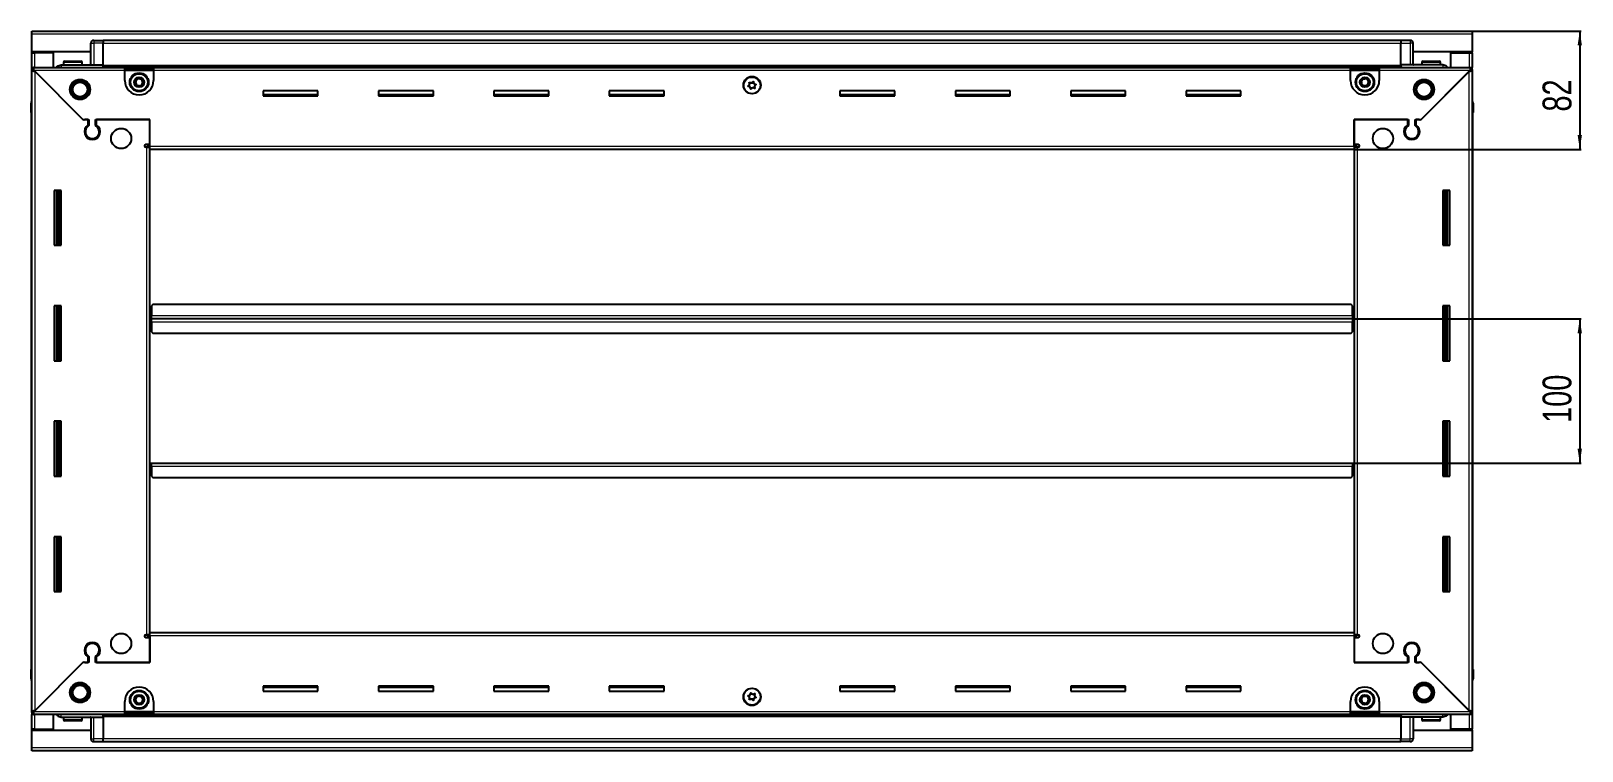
# Model space of a CAD drawing. Header units: millimetres. Extents: x 1415 to 5964, y -1265 to 1596.
# Drawn here: x 4889 to 5964, y 927 to 1426 of the extents above; entities that cross this region are included whole.
import ezdxf

# ---------------------------------------------------------------- set-up
doc = ezdxf.new("R2010")
doc.units = ezdxf.units.MM
doc.layers.add('FORMAT', color=7, linetype='Continuous')
doc.styles.add('SLDTEXTSTYLE0', font='TXT', dxfattribs={"width": 0.75})
doc.dimstyles.new('SLDDIMSTYLE0', dxfattribs={"dimtxt": 20, "dimasz": 10, "dimexe": 0, "dimexo": 0.0625, "dimgap": 5, "dimtad": 2, "dimdec": 1, "dimrnd": 1e-09, "dimzin": 12, "dimdsep": 46, "dimtxsty": 'SLDTEXTSTYLE0', "dimsah": 1, "dimcen": 0.09, "dimadec": 0, "dimazin": 3, "dimtfac": 1, "dimtofl": 0, "dimtmove": 0, "dimatfit": 3, "dimfxl": 0, "dimfrac": 2, "dimtolj": 1, "dimtzin": 12, "dimarcsym": 0})

# ---------------------------------------------------------------- blocks, each defined once
blk = doc.blocks.new('_D_6')
at = {"layer": 'FORMAT'}
for p, q in [((5888.3, 1425.8), (5963.8, 1425.8)), ((5962.8, 1425.8), (5962.8, 1343.8)), ((5806.3, 1343.8), (5963.8, 1343.8))]:
    blk.add_line(p, q, dxfattribs=at)
for points in [[(5962.8, 1425.8), (5961.3, 1415.8), (5964.3, 1415.8)], [(5962.8, 1343.8), (5964.3, 1353.8), (5961.3, 1353.8)]]:
    blk.add_solid(points, dxfattribs=at)
at = {"layer": 'FORMAT', "insert": (5937, 1370), "char_height": 20, "attachment_point": 1, "rotation": 90, "style": 'SLDTEXTSTYLE0'}
blk.add_mtext('82', dxfattribs=at)
blk = doc.blocks.new('_D_7')
at = {"layer": 'FORMAT'}
for p, q in [((5805.3, 1226.3), (5963.8, 1226.3)), ((5962.8, 1226.3), (5962.8, 1126.3)), ((5805.3, 1126.3), (5963.8, 1126.3))]:
    blk.add_line(p, q, dxfattribs=at)
for points in [[(5962.8, 1226.3), (5961.3, 1216.3), (5964.3, 1216.3)], [(5962.8, 1126.3), (5964.3, 1136.3), (5961.3, 1136.3)]]:
    blk.add_solid(points, dxfattribs=at)
at = {"layer": 'FORMAT', "insert": (5937, 1154.2), "char_height": 20, "attachment_point": 1, "rotation": 90, "style": 'SLDTEXTSTYLE0'}
blk.add_mtext('100', dxfattribs=at)

msp = doc.modelspace()

# ---------------------------------------------------------------- linework, layer by layer
at = {"color": 7, "linetype": 'Continuous', "lineweight": 25}
for p, q in [((4889.29, 1425.82), (5888.29, 1425.82)), ((4889.29, 1423.72), (4889.29, 1425.82)), ((4889.29, 1411.32), (4889.29, 1423.72)), ((5888.29, 1425.82), (5888.29, 1423.72)), ((5888.29, 1423.72), (5888.29, 1411.32)), ((4930.29, 1411.32), (4889.29, 1411.32)), ((4889.29, 1410.82), (4889.29, 1411.32)), ((4889.29, 1400.57), (4889.29, 1410.82)), ((4889.29, 1410.82), (4891.39, 1410.82)), ((4890.79, 1410.82), (4890.79, 1411.32)), ((4904.29, 1410.82), (4891.39, 1410.82)), ((4904.29, 1400.57), (4904.29, 1410.82)), ((4930.29, 1402.32), (4930.29, 1417.32)), ((4930.97, 1418.82), (4930.97, 1418.82)), ((4932.29, 1419.32), (4938.79, 1419.32)), ((4932.29, 1419.32), (4938.79, 1419.32)), ((4938.79, 1419.32), (4938.79, 1419.32)), ((4938.79, 1419.32), (4938.79, 1419.32)), ((4938.79, 1419.32), (4938.79, 1417.32)), ((5838.79, 1419.17), (4938.79, 1419.17)), ((4938.79, 1402.32), (4938.79, 1417.32)), ((5838.79, 1419.32), (5838.79, 1419.32)), ((5845.29, 1419.32), (5838.79, 1419.32)), ((5845.29, 1419.32), (5838.79, 1419.32)), ((5838.79, 1419.32), (5838.79, 1417.32)), ((5838.79, 1402.32), (5838.79, 1417.32)), ((5847.29, 1417.32), (5847.29, 1417.32)), ((5847.29, 1402.32), (5847.29, 1417.32)), ((5888.29, 1411.32), (5847.29, 1411.32)), ((5873.29, 1400.57), (5873.29, 1410.82)), ((5873.29, 1410.82), (5886.19, 1410.82)), ((5886.19, 1410.82), (5888.29, 1410.82)), ((5886.79, 1410.82), (5886.79, 1411.32)), ((5888.29, 1410.82), (5888.29, 1411.32)), ((5888.29, 1410.82), (5888.29, 1400.57)), ((4889.29, 1399.07), (4889.29, 1400.57)), ((4889.29, 1400.57), (4890.29, 1400.57)), ((4889.29, 1398.57), (4889.29, 1399.07)), ((4889.29, 1399.07), (4890.29, 1399.07)), ((4889.29, 954.07), (4889.29, 1398.57)), ((4890.79, 1398.57), (4889.29, 1398.57)), ((4890.29, 1399.07), (4890.29, 1400.57)), ((4890.29, 1400.57), (4953.79, 1400.57)), ((4890.89, 1398.47), (4924.79, 1364.57)), ((4909.79, 1402.32), (4938.79, 1402.32)), ((4911.29, 1404.22), (4911.29, 1402.32)), ((4912.09, 1405.02), (4923.49, 1405.02)), ((4924.29, 1402.32), (4924.29, 1404.22)), ((4938.72, 1400.57), (4938.79, 1402.29)), ((4938.79, 1402.32), (4938.79, 1401.82)), ((4938.79, 1401.17), (5838.79, 1401.17)), ((4953.79, 1398.47), (4953.79, 1400.57)), ((4953.79, 1400.57), (4973.79, 1400.57)), ((4953.79, 1399.07), (4973.79, 1399.07)), ((4953.79, 1391.57), (4953.79, 1398.47)), ((4973.79, 1400.57), (4973.79, 1398.47)), ((4973.79, 1400.57), (5803.79, 1400.57)), ((4973.79, 1398.47), (4973.79, 1391.57)), ((5803.79, 1398.47), (5803.79, 1400.57)), ((5803.79, 1400.57), (5823.79, 1400.57)), ((5803.79, 1399.07), (5823.79, 1399.07)), ((5803.79, 1391.57), (5803.79, 1398.47)), ((5823.79, 1400.57), (5823.79, 1398.47)), ((5823.79, 1400.57), (5887.29, 1400.57)), ((5823.79, 1398.47), (5823.79, 1391.57)), ((5867.79, 1402.32), (5838.79, 1402.32)), ((5838.79, 1402.32), (5838.79, 1401.82)), ((5838.79, 1402.29), (5838.87, 1400.57)), ((5852.79, 1364.57), (5886.69, 1398.47)), ((5853.29, 1404.22), (5853.29, 1402.32)), ((5854.09, 1405.02), (5865.49, 1405.02)), ((5866.29, 1402.32), (5866.29, 1404.22)), ((5886.79, 1398.57), (5888.29, 1398.57)), ((5887.29, 1399.07), (5887.29, 1400.57)), ((5887.29, 1400.57), (5888.29, 1400.57)), ((5887.29, 1399.07), (5888.29, 1399.07)), ((5888.29, 1399.07), (5888.29, 1400.57)), ((5888.29, 1399.07), (5888.29, 1398.57)), ((5888.29, 1398.57), (5888.29, 954.07)), ((4925.49, 1363.87), (4891.39, 1397.97)), ((5886.19, 1397.97), (5852.09, 1363.87)), ((5087.79, 1384.32), (5049.79, 1384.32)), ((5049.79, 1384.32), (5049.79, 1380.82)), ((5087.79, 1381.57), (5049.79, 1381.57)), ((5049.79, 1380.82), (5087.79, 1380.82)), ((5087.79, 1380.82), (5087.79, 1384.32)), ((5167.79, 1384.32), (5129.79, 1384.32)), ((5129.79, 1384.32), (5129.79, 1380.82)), ((5167.79, 1381.57), (5129.79, 1381.57)), ((5129.79, 1380.82), (5167.79, 1380.82)), ((5167.79, 1380.82), (5167.79, 1384.32)), ((5247.79, 1384.32), (5209.79, 1384.32)), ((5209.79, 1384.32), (5209.79, 1380.82)), ((5247.79, 1381.57), (5209.79, 1381.57)), ((5209.79, 1380.82), (5247.79, 1380.82)), ((5247.79, 1380.82), (5247.79, 1384.32)), ((5327.79, 1384.32), (5289.79, 1384.32)), ((5289.79, 1384.32), (5289.79, 1380.82)), ((5327.79, 1381.57), (5289.79, 1381.57)), ((5289.79, 1380.82), (5327.79, 1380.82)), ((5327.79, 1380.82), (5327.79, 1384.32)), ((5487.79, 1384.32), (5449.79, 1384.32)), ((5449.79, 1384.32), (5449.79, 1380.82)), ((5487.79, 1381.57), (5449.79, 1381.57)), ((5449.79, 1380.82), (5487.79, 1380.82)), ((5487.79, 1380.82), (5487.79, 1384.32)), ((5567.79, 1384.32), (5529.79, 1384.32)), ((5529.79, 1384.32), (5529.79, 1380.82)), ((5567.79, 1381.57), (5529.79, 1381.57)), ((5529.79, 1380.82), (5567.79, 1380.82)), ((5567.79, 1380.82), (5567.79, 1384.32)), ((5647.79, 1384.32), (5609.79, 1384.32)), ((5609.79, 1384.32), (5609.79, 1380.82)), ((5647.79, 1381.57), (5609.79, 1381.57)), ((5609.79, 1380.82), (5647.79, 1380.82)), ((5647.79, 1380.82), (5647.79, 1384.32)), ((5727.79, 1384.32), (5689.79, 1384.32)), ((5689.79, 1384.32), (5689.79, 1380.82)), ((5727.79, 1381.57), (5689.79, 1381.57)), ((5689.79, 1380.82), (5727.79, 1380.82)), ((5727.79, 1380.82), (5727.79, 1384.32)), ((5888.29, 1377.15), (5888.29, 1377.15)), ((4888.79, 1375.82), (4888.79, 1369.32)), ((4888.79, 1369.32), (4888.79, 1375.82)), ((4888.79, 1369.32), (4888.79, 1369.32)), ((4889.29, 1369.32), (4888.79, 1369.32)), ((4888.94, 1369.32), (4888.94, 983.32)), ((5888.29, 1369.32), (5888.79, 1369.32)), ((5888.64, 983.32), (5888.64, 1369.32)), ((5888.79, 1375.82), (5888.79, 1369.32)), ((5888.79, 1369.32), (5888.79, 1375.82)), ((5888.79, 1369.32), (5888.79, 1369.32)), ((5888.79, 1369.32), (5888.79, 1369.32)), ((4924.79, 1364.57), (4928.99, 1364.57)), ((4926.19, 1364.57), (4925.49, 1363.87)), ((4928.29, 1364.57), (4926.19, 1364.57)), ((4928.29, 1364.57), (4928.29, 1360.68)), ((4928.99, 1364.57), (4928.99, 1360.29)), ((4933.59, 1364.57), (4971.29, 1364.57)), ((4933.59, 1360.29), (4933.59, 1364.57)), ((4934.29, 1360.68), (4934.29, 1364.57)), ((4971.29, 1364.57), (4934.29, 1364.57)), ((4971.29, 1347.32), (4971.29, 1364.57)), ((4971.29, 1345.92), (4971.29, 1364.57)), ((5806.29, 1364.57), (5806.29, 1347.32)), ((5843.29, 1364.57), (5806.29, 1364.57)), ((5806.29, 1364.57), (5843.99, 1364.57)), ((5806.29, 1345.92), (5806.29, 1364.57)), ((5843.29, 1364.57), (5843.29, 1360.68)), ((5843.99, 1364.57), (5843.99, 1360.29)), ((5848.59, 1364.57), (5852.79, 1364.57)), ((5848.59, 1360.29), (5848.59, 1364.57)), ((5851.39, 1364.57), (5849.29, 1364.57)), ((5849.29, 1360.68), (5849.29, 1364.57)), ((5852.09, 1363.87), (5851.39, 1364.57)), ((4929.29, 1351.71), (4929.29, 1350.95)), ((4968.44, 1347.32), (4971.29, 1347.32)), ((4969.19, 1345.32), (4968.44, 1345.32)), ((4969.19, 1345.32), (4971.29, 1345.32)), ((4971.29, 1346.32), (4969.29, 1346.32)), ((4969.29, 1346.32), (4969.29, 1345.32)), ((4971.29, 1343.82), (4971.29, 1345.92)), ((5806.29, 1347.32), (5809.14, 1347.32)), ((5808.29, 1346.32), (5806.29, 1346.32)), ((5806.29, 1345.92), (5806.29, 1343.82)), ((5806.29, 1345.32), (5808.39, 1345.32)), ((5808.29, 1345.32), (5808.29, 1346.32)), ((5809.14, 1345.32), (5808.39, 1345.32)), ((5848.29, 1351.71), (5848.29, 1350.95)), ((4971.29, 1008.82), (4971.29, 1343.82)), ((5806.29, 1343.82), (4971.29, 1343.82)), ((5806.29, 1343.82), (5806.29, 1008.82)), ((4909.79, 1315.32), (4904.79, 1315.32)), ((4904.79, 1315.32), (4904.79, 1277.32)), ((4906.94, 1277.32), (4906.94, 1315.32)), ((4908.73, 1277.32), (4908.73, 1315.32)), ((4908.77, 1277.32), (4908.77, 1315.32)), ((4909.79, 1277.32), (4909.79, 1315.32)), ((5867.79, 1315.32), (5867.79, 1277.32)), ((5872.79, 1315.32), (5867.79, 1315.32)), ((5868.82, 1315.32), (5868.82, 1277.32)), ((5868.85, 1315.32), (5868.85, 1277.32)), ((5870.64, 1315.32), (5870.64, 1277.32)), ((5872.79, 1277.32), (5872.79, 1315.32)), ((4904.79, 1277.32), (4909.79, 1277.32)), ((5867.79, 1277.32), (5872.79, 1277.32)), ((4909.79, 1235.32), (4904.79, 1235.32)), ((4904.79, 1235.32), (4904.79, 1197.32)), ((4906.94, 1197.32), (4906.94, 1235.32)), ((4908.73, 1197.32), (4908.73, 1235.32)), ((4908.77, 1197.32), (4908.77, 1235.32)), ((4909.79, 1197.32), (4909.79, 1235.32)), ((4972.04, 1226.32), (4971.29, 1226.32)), ((4972.29, 1229.17), (4972.04, 1229.17)), ((4972.04, 1229.17), (4972.04, 1226.32)), ((4972.04, 1226.32), (4972.04, 1223.47)), ((4973.29, 1236.32), (4972.29, 1235.32)), ((4972.29, 1235.32), (4972.29, 1228.42)), ((4972.29, 1226.32), (4972.29, 1228.42)), ((5805.29, 1226.32), (4972.29, 1226.32)), ((4972.29, 1224.22), (4972.29, 1226.32)), ((5804.29, 1236.32), (4973.29, 1236.32)), ((5805.29, 1235.32), (5804.29, 1236.32)), ((5805.29, 1228.42), (5805.29, 1235.32)), ((5805.54, 1229.17), (5805.29, 1229.17)), ((5805.29, 1228.42), (5805.29, 1226.32)), ((5805.29, 1226.32), (5805.29, 1224.22)), ((5805.54, 1226.32), (5805.54, 1229.17)), ((5806.29, 1226.32), (5805.54, 1226.32)), ((5805.54, 1223.47), (5805.54, 1226.32)), ((5867.79, 1235.32), (5867.79, 1197.32)), ((5872.79, 1235.32), (5867.79, 1235.32)), ((5868.82, 1235.32), (5868.82, 1197.32)), ((5868.85, 1235.32), (5868.85, 1197.32)), ((5870.64, 1235.32), (5870.64, 1197.32)), ((5872.79, 1197.32), (5872.79, 1235.32)), ((4972.04, 1223.47), (4972.29, 1223.47)), ((4972.29, 1224.22), (4972.29, 1217.32)), ((4972.29, 1217.32), (4973.29, 1216.32)), ((4973.29, 1216.32), (5804.29, 1216.32)), ((5804.29, 1216.32), (5805.29, 1217.32)), ((5805.29, 1217.32), (5805.29, 1224.22)), ((5805.29, 1223.47), (5805.54, 1223.47)), ((4904.79, 1197.32), (4909.79, 1197.32)), ((5867.79, 1197.32), (5872.79, 1197.32)), ((4909.79, 1155.32), (4904.79, 1155.32)), ((4904.79, 1155.32), (4904.79, 1117.32)), ((4906.94, 1117.32), (4906.94, 1155.32)), ((4908.73, 1117.32), (4908.73, 1155.32)), ((4908.77, 1117.32), (4908.77, 1155.32)), ((4909.79, 1117.32), (4909.79, 1155.32)), ((5867.79, 1155.32), (5867.79, 1117.32)), ((5872.79, 1155.32), (5867.79, 1155.32)), ((5868.82, 1155.32), (5868.82, 1117.32)), ((5868.85, 1155.32), (5868.85, 1117.32)), ((5870.64, 1155.32), (5870.64, 1117.32)), ((5872.79, 1117.32), (5872.79, 1155.32)), ((4971.29, 1126.32), (4972.04, 1126.32)), ((4972.04, 1126.32), (4972.04, 1123.47)), ((4972.04, 1123.47), (4972.29, 1123.47)), ((4972.29, 1126.32), (5805.29, 1126.32)), ((4972.29, 1124.22), (4972.29, 1126.32)), ((4972.29, 1124.22), (4972.29, 1117.32)), ((5805.29, 1126.32), (5805.29, 1124.22)), ((5805.29, 1117.32), (5805.29, 1124.22)), ((5805.29, 1123.47), (5805.54, 1123.47)), ((5805.54, 1123.47), (5805.54, 1126.32)), ((5805.54, 1126.32), (5806.29, 1126.32)), ((4904.79, 1117.32), (4909.79, 1117.32)), ((4972.29, 1117.32), (4973.29, 1116.32)), ((4973.29, 1116.32), (5804.29, 1116.32)), ((5804.29, 1116.32), (5805.29, 1117.32)), ((5867.79, 1117.32), (5872.79, 1117.32)), ((4909.79, 1075.32), (4904.79, 1075.32)), ((4904.79, 1075.32), (4904.79, 1037.32)), ((4906.94, 1037.32), (4906.94, 1075.32)), ((4908.73, 1037.32), (4908.73, 1075.32)), ((4908.77, 1037.32), (4908.77, 1075.32)), ((4909.79, 1037.32), (4909.79, 1075.32)), ((5867.79, 1075.32), (5867.79, 1037.32)), ((5872.79, 1075.32), (5867.79, 1075.32)), ((5868.82, 1075.32), (5868.82, 1037.32)), ((5868.85, 1075.32), (5868.85, 1037.32)), ((5870.64, 1075.32), (5870.64, 1037.32)), ((5872.79, 1037.32), (5872.79, 1075.32)), ((4904.79, 1037.32), (4909.79, 1037.32)), ((5867.79, 1037.32), (5872.79, 1037.32)), ((4929.29, 1001.7), (4929.29, 1000.94)), ((4968.44, 1007.32), (4969.19, 1007.32)), ((4971.29, 1005.32), (4968.44, 1005.32)), ((4971.29, 1007.32), (4969.19, 1007.32)), ((4969.29, 1007.32), (4969.29, 1006.32)), ((4969.29, 1006.32), (4971.29, 1006.32)), ((4971.29, 1006.72), (4971.29, 1008.82)), ((4971.29, 1008.82), (5806.29, 1008.82)), ((4971.29, 1006.72), (4971.29, 988.07)), ((4971.29, 988.07), (4971.29, 1005.32)), ((5806.29, 1008.82), (5806.29, 1006.72)), ((5808.39, 1007.32), (5806.29, 1007.32)), ((5806.29, 1006.72), (5806.29, 988.07)), ((5806.29, 1006.32), (5808.29, 1006.32)), ((5806.29, 1005.32), (5806.29, 988.07)), ((5809.14, 1005.32), (5806.29, 1005.32)), ((5808.29, 1006.32), (5808.29, 1007.32)), ((5808.39, 1007.32), (5809.14, 1007.32)), ((5848.29, 1001.7), (5848.29, 1000.94)), ((4928.29, 991.96), (4928.29, 988.07)), ((4928.99, 992.36), (4928.99, 988.07)), ((4933.59, 988.07), (4933.59, 992.36)), ((4934.29, 988.07), (4934.29, 991.96)), ((5843.29, 991.96), (5843.29, 988.07)), ((5843.99, 992.36), (5843.99, 988.07)), ((5848.59, 988.07), (5848.59, 992.36)), ((5849.29, 988.07), (5849.29, 991.96)), ((4888.79, 983.32), (4888.79, 983.32)), ((4888.79, 976.82), (4888.79, 983.32)), ((4888.79, 983.32), (4888.79, 983.32)), ((4888.79, 983.32), (4888.79, 976.82)), ((4889.29, 983.32), (4888.79, 983.32)), ((4924.79, 988.07), (4890.89, 954.17)), ((4891.39, 954.67), (4925.49, 988.77)), ((4928.99, 988.07), (4924.79, 988.07)), ((4925.49, 988.77), (4926.19, 988.07)), ((4926.19, 988.07), (4928.29, 988.07)), ((4971.29, 988.07), (4933.59, 988.07)), ((4934.29, 988.07), (4971.29, 988.07)), ((5806.29, 988.07), (5843.29, 988.07)), ((5843.99, 988.07), (5806.29, 988.07)), ((5852.79, 988.07), (5848.59, 988.07)), ((5849.29, 988.07), (5851.39, 988.07)), ((5851.39, 988.07), (5852.09, 988.77)), ((5852.09, 988.77), (5886.19, 954.67)), ((5886.69, 954.17), (5852.79, 988.07)), ((5888.29, 983.32), (5888.79, 983.32)), ((5888.79, 983.32), (5888.79, 983.32)), ((5888.79, 976.82), (5888.79, 983.32)), ((5888.79, 983.32), (5888.79, 976.82)), ((4889.29, 975.5), (4889.29, 975.5)), ((5087.79, 971.82), (5049.79, 971.82)), ((5049.79, 971.82), (5049.79, 968.32)), ((5049.79, 971.07), (5087.79, 971.07)), ((5049.79, 968.32), (5087.79, 968.32)), ((5087.79, 968.32), (5087.79, 971.82)), ((5167.79, 971.82), (5129.79, 971.82)), ((5129.79, 971.82), (5129.79, 968.32)), ((5129.79, 971.07), (5167.79, 971.07)), ((5129.79, 968.32), (5167.79, 968.32)), ((5167.79, 968.32), (5167.79, 971.82)), ((5247.79, 971.82), (5209.79, 971.82)), ((5209.79, 971.82), (5209.79, 968.32)), ((5209.79, 971.07), (5247.79, 971.07)), ((5209.79, 968.32), (5247.79, 968.32)), ((5247.79, 968.32), (5247.79, 971.82)), ((5327.79, 971.82), (5289.79, 971.82)), ((5289.79, 971.82), (5289.79, 968.32)), ((5289.79, 971.07), (5327.79, 971.07)), ((5289.79, 968.32), (5327.79, 968.32)), ((5327.79, 968.32), (5327.79, 971.82)), ((5487.79, 971.82), (5449.79, 971.82)), ((5449.79, 971.82), (5449.79, 968.32)), ((5449.79, 971.07), (5487.79, 971.07)), ((5449.79, 968.32), (5487.79, 968.32)), ((5487.79, 968.32), (5487.79, 971.82)), ((5567.79, 971.82), (5529.79, 971.82)), ((5529.79, 971.82), (5529.79, 968.32)), ((5529.79, 971.07), (5567.79, 971.07)), ((5529.79, 968.32), (5567.79, 968.32)), ((5567.79, 968.32), (5567.79, 971.82)), ((5647.79, 971.82), (5609.79, 971.82)), ((5609.79, 971.82), (5609.79, 968.32)), ((5609.79, 971.07), (5647.79, 971.07)), ((5609.79, 968.32), (5647.79, 968.32)), ((5647.79, 968.32), (5647.79, 971.82)), ((5727.79, 971.82), (5689.79, 971.82)), ((5689.79, 971.82), (5689.79, 968.32)), ((5689.79, 971.07), (5727.79, 971.07)), ((5689.79, 968.32), (5727.79, 968.32)), ((5727.79, 968.32), (5727.79, 971.82)), ((4953.79, 954.17), (4953.79, 961.07)), ((4973.79, 961.07), (4973.79, 954.17)), ((5803.79, 954.17), (5803.79, 961.07)), ((5823.79, 961.07), (5823.79, 954.17)), ((4889.29, 953.57), (4889.29, 954.07)), ((4890.79, 954.07), (4889.29, 954.07)), ((4889.29, 953.57), (4889.29, 952.07)), ((4890.29, 953.57), (4889.29, 953.57)), ((4889.29, 941.82), (4889.29, 952.07)), ((4890.29, 952.07), (4889.29, 952.07)), ((4890.29, 953.57), (4890.29, 952.07)), ((4953.79, 952.07), (4890.29, 952.07)), ((4904.29, 941.82), (4904.29, 952.07)), ((4909.79, 950.32), (4938.79, 950.32)), ((4911.29, 950.32), (4911.29, 948.42)), ((4915.87, 947.62), (4912.09, 947.62)), ((4923.49, 947.62), (4915.87, 947.62)), ((4924.29, 948.42), (4924.29, 950.32)), ((4930.29, 950.32), (4930.29, 935.32)), ((4938.79, 950.36), (4938.72, 952.07)), ((5838.79, 951.47), (4938.79, 951.47)), ((4938.79, 950.32), (4938.79, 950.82)), ((4938.79, 950.32), (4938.79, 935.32)), ((4953.79, 952.07), (4953.79, 954.17)), ((4973.79, 953.57), (4953.79, 953.57)), ((4973.79, 952.07), (4953.79, 952.07)), ((4973.79, 954.17), (4973.79, 952.07)), ((5803.79, 952.07), (4973.79, 952.07)), ((5803.79, 952.07), (5803.79, 954.17)), ((5823.79, 953.57), (5803.79, 953.57)), ((5823.79, 952.07), (5803.79, 952.07)), ((5823.79, 954.17), (5823.79, 952.07)), ((5887.29, 952.07), (5823.79, 952.07)), ((5838.87, 952.07), (5838.79, 950.36)), ((5838.79, 950.32), (5838.79, 950.82)), ((5867.79, 950.32), (5838.79, 950.32)), ((5838.79, 950.32), (5838.79, 935.32)), ((5847.29, 950.32), (5847.29, 935.32)), ((5853.29, 950.32), (5853.29, 948.42)), ((5861.09, 947.62), (5854.09, 947.62)), ((5865.49, 947.62), (5861.09, 947.62)), ((5866.29, 948.42), (5866.29, 950.32)), ((5873.29, 941.82), (5873.29, 952.07)), ((5886.79, 954.07), (5888.29, 954.07)), ((5887.29, 953.57), (5887.29, 952.07)), ((5888.29, 953.57), (5887.29, 953.57)), ((5888.29, 952.07), (5887.29, 952.07)), ((5888.29, 954.07), (5888.29, 953.57)), ((5888.29, 953.57), (5888.29, 952.07)), ((5888.29, 952.07), (5888.29, 941.82)), ((4891.39, 941.82), (4889.29, 941.82)), ((4889.29, 941.32), (4889.29, 941.82)), ((4889.29, 941.32), (4930.29, 941.32)), ((4889.29, 928.92), (4889.29, 941.32)), ((4890.79, 941.32), (4890.79, 941.82)), ((4891.39, 941.82), (4904.29, 941.82)), ((5847.29, 941.32), (5888.29, 941.32)), ((5886.19, 941.82), (5873.29, 941.82)), ((5888.29, 941.82), (5886.19, 941.82)), ((5886.79, 941.32), (5886.79, 941.82)), ((5888.29, 941.32), (5888.29, 941.82)), ((5888.29, 941.32), (5888.29, 928.92)), ((4889.29, 926.82), (4889.29, 928.92)), ((5888.29, 926.82), (4889.29, 926.82)), ((4930.29, 935.32), (4930.29, 935.32)), ((4932.29, 933.32), (4938.79, 933.32)), ((4932.29, 933.32), (4938.79, 933.32)), ((4938.79, 933.32), (4938.79, 935.32)), ((4938.79, 933.47), (5838.79, 933.47)), ((4938.79, 933.32), (4938.79, 933.32)), ((5838.79, 933.32), (5838.79, 935.32)), ((5845.29, 933.32), (5838.79, 933.32)), ((5838.79, 933.32), (5838.79, 933.32)), ((5838.79, 933.32), (5838.79, 933.32)), ((5845.29, 933.32), (5838.79, 933.32)), ((5846.62, 933.82), (5846.62, 933.82)), ((5888.29, 928.92), (5888.29, 926.82))]:
    msp.add_line(p, q, dxfattribs=at)
at = {"color": 8, "linetype": 'Continuous', "lineweight": 18}
for p, q in [((5888.29, 1423.72), (4889.29, 1423.72)), ((4891.39, 1410.82), (4891.39, 1411.32)), ((4891.39, 1400.57), (4891.39, 1410.82)), ((4930.29, 1417.32), (4932.29, 1417.32)), ((4932.29, 1419.32), (4932.29, 1417.32)), ((4932.29, 1417.32), (4932.29, 1402.32)), ((4938.79, 1417.32), (4932.29, 1417.32)), ((5838.79, 1417.17), (4938.79, 1417.17)), ((5838.79, 1417.32), (5845.29, 1417.32)), ((5845.29, 1419.32), (5845.29, 1417.32)), ((5847.29, 1417.32), (5845.29, 1417.32)), ((5845.29, 1417.32), (5845.29, 1402.32)), ((5886.19, 1411.32), (5886.19, 1410.82)), ((5886.19, 1410.82), (5886.19, 1400.57)), ((4953.79, 1398.47), (4890.89, 1398.47)), ((4911.29, 1404.22), (4924.29, 1404.22)), ((5838.79, 1401.82), (4938.79, 1401.82)), ((5838.79, 1400.59), (4938.79, 1400.59)), ((4953.79, 1398.47), (4973.79, 1398.47)), ((5803.79, 1398.47), (4973.79, 1398.47)), ((5803.79, 1398.47), (5823.79, 1398.47)), ((5886.69, 1398.47), (5823.79, 1398.47)), ((5853.29, 1404.22), (5866.29, 1404.22)), ((4891.39, 1397.97), (4891.39, 954.67)), ((5886.19, 954.67), (5886.19, 1397.97)), ((4889.29, 1375.82), (4888.79, 1375.82)), ((5888.29, 1375.82), (5888.79, 1375.82)), ((4969.19, 1007.32), (4969.19, 1345.32)), ((4971.29, 1345.92), (5806.29, 1345.92)), ((5808.39, 1345.32), (5808.39, 1007.32)), ((4906.29, 1315.32), (4906.29, 1277.32)), ((4907.53, 1315.32), (4907.53, 1277.32)), ((5870.06, 1277.32), (5870.06, 1315.32)), ((5871.29, 1277.32), (5871.29, 1315.32)), ((4906.29, 1235.32), (4906.29, 1197.32)), ((4907.53, 1235.32), (4907.53, 1197.32)), ((5805.29, 1228.42), (4972.29, 1228.42)), ((5870.06, 1197.32), (5870.06, 1235.32)), ((5871.29, 1197.32), (5871.29, 1235.32)), ((4972.29, 1224.22), (5805.29, 1224.22)), ((4906.29, 1155.32), (4906.29, 1117.32)), ((4907.53, 1155.32), (4907.53, 1117.32)), ((5870.06, 1117.32), (5870.06, 1155.32)), ((5871.29, 1117.32), (5871.29, 1155.32)), ((4972.29, 1124.22), (5805.29, 1124.22)), ((4906.29, 1075.32), (4906.29, 1037.32)), ((4907.53, 1075.32), (4907.53, 1037.32)), ((5870.06, 1037.32), (5870.06, 1075.32)), ((5871.29, 1037.32), (5871.29, 1075.32)), ((5806.29, 1006.72), (4971.29, 1006.72)), ((4889.29, 976.82), (4888.79, 976.82)), ((5888.29, 976.82), (5888.79, 976.82)), ((4890.89, 954.17), (4953.79, 954.17)), ((4891.39, 941.82), (4891.39, 952.07)), ((4915.6, 948.42), (4911.29, 948.42)), ((4924.29, 948.42), (4915.6, 948.42)), ((4932.29, 935.32), (4932.29, 950.32)), ((4938.79, 952.06), (5838.79, 952.06)), ((4938.79, 950.82), (5838.79, 950.82)), ((4973.79, 954.17), (4953.79, 954.17)), ((4973.79, 954.17), (5803.79, 954.17)), ((5823.79, 954.17), (5803.79, 954.17)), ((5823.79, 954.17), (5886.69, 954.17)), ((5845.29, 935.32), (5845.29, 950.32)), ((5861.27, 948.42), (5853.29, 948.42)), ((5866.29, 948.42), (5861.27, 948.42)), ((5886.19, 952.07), (5886.19, 941.82)), ((4891.39, 941.32), (4891.39, 941.82)), ((5886.19, 941.82), (5886.19, 941.32)), ((5888.29, 928.92), (4889.29, 928.92)), ((4930.29, 935.32), (4932.29, 935.32)), ((4932.29, 933.32), (4932.29, 935.32)), ((4938.79, 935.32), (4932.29, 935.32)), ((4938.79, 935.47), (5838.79, 935.47)), ((5838.79, 935.32), (5845.29, 935.32)), ((5847.29, 935.32), (5845.29, 935.32)), ((5845.29, 933.32), (5845.29, 935.32))]:
    msp.add_line(p, q, dxfattribs=at)
at = {"color": 7, "linetype": 'Continuous', "lineweight": 25}
for centre, radius in [((4922.79, 1385.32), 7), ((4922.79, 1385.32), 6.03), ((4922.79, 1385.32), 5.1), ((4963.79, 1390.32), 6.5), ((4963.79, 1390.32), 3.46), ((5388.79, 1388.32), 6), ((5388.79, 1388.17), 5.79), ((5388.79, 1388.17), 1.85), ((5813.79, 1390.32), 6.5), ((5813.79, 1390.32), 3.46), ((5854.79, 1385.32), 7), ((5854.79, 1385.32), 6.03), ((5854.79, 1385.32), 5.1), ((4951.29, 1351.32), 7), ((5826.29, 1351.32), 7), ((4951.29, 1001.32), 7), ((5826.29, 1001.32), 7), ((4922.79, 967.32), 7), ((4922.79, 967.32), 6.02), ((4922.79, 967.32), 5.1), ((4963.79, 962.32), 6.5), ((5388.79, 964.32), 6), ((5388.79, 964.47), 5.79), ((5813.79, 962.32), 6.5), ((5854.79, 967.32), 7), ((5854.79, 967.32), 6.03), ((5854.79, 967.32), 5.1), ((4963.79, 962.32), 3.46), ((5388.79, 964.47), 1.85), ((5813.79, 962.32), 3.46)]:
    msp.add_circle(centre, radius, dxfattribs=at)
at = {"color": 8, "linetype": 'Continuous', "lineweight": 18}
for centre in [(4963.79, 1390.32), (5813.79, 1390.32), (4963.79, 962.32), (5813.79, 962.32)]:
    msp.add_circle(centre, 5.7, dxfattribs=at)
at = {"color": 7, "linetype": 'Continuous', "lineweight": 25}
for centre, radius, start, end in [((4932.29, 1417.32), 2, 90, 180), ((4932.29, 1417.32), 2, 123.94202, 131.40962), ((4932.29, 1417.32), 2, 90, 108.58003), ((5845.29, 1417.32), 2, 0, 90), ((4912.09, 1404.22), 0.8, 90, 180), ((4923.49, 1404.22), 0.8, 0, 90), ((4930.09, 1402.52), 0.2, 270, 0), ((5847.49, 1402.52), 0.2, 180, 270), ((5854.09, 1404.22), 0.8, 90, 180), ((5865.49, 1404.22), 0.8, 0, 90), ((4963.79, 1391.57), 10, 180, 270), ((4963.79, 1390.32), 2.5, 134.01559, 194.01559), ((4963.79, 1390.32), 2.5, 194.01559, 254.01559), ((4963.79, 1390.32), 2.5, 74.01559, 134.01559), ((4963.79, 1390.32), 2.5, 254.01559, 314.01559), ((4963.79, 1391.57), 10, 270, 0), ((4963.79, 1390.32), 2.5, 14.01559, 74.01559), ((4963.79, 1390.32), 2.5, 314.01559, 14.01559), ((5813.79, 1391.57), 10, 180, 270), ((5813.79, 1390.32), 2.5, 160.11158, 220.11158), ((5813.79, 1390.32), 2.5, 100.11158, 160.11158), ((5813.79, 1390.32), 2.5, 220.11158, 280.11158), ((5813.79, 1390.32), 2.5, 40.11158, 100.11158), ((5813.79, 1391.57), 10, 270, 0), ((5813.79, 1390.32), 2.5, 280.11158, 340.11158), ((5813.79, 1390.32), 2.5, 340.11158, 40.11158), ((4890.79, 1375.82), 2, 138.59038, 180), ((5886.79, 1375.82), 2, 0, 41.39416), ((4931.29, 1356.07), 5.5, 123.05573, 56.94427), ((4931.29, 1356.07), 4.8, 118.63099, 61.36901), ((5846.29, 1356.07), 5.5, 123.05573, 56.94427), ((5846.29, 1356.07), 4.8, 118.63099, 61.36901), ((4968.44, 1346.32), 1, 90, 270), ((5809.14, 1346.32), 1, 270, 90), ((4931.29, 996.57), 5.5, 303.05573, 236.94427), ((4931.29, 996.57), 4.8, 298.63099, 241.36901), ((4968.44, 1006.32), 1, 90, 270), ((5809.14, 1006.32), 1, 270, 90), ((5846.29, 996.57), 5.5, 303.05573, 236.94427), ((5846.29, 996.57), 4.8, 298.63099, 241.36901), ((4890.79, 976.82), 2, 180, 221.39416), ((4963.79, 961.07), 10, 90, 180), ((4963.79, 961.07), 10, 0, 90), ((5813.79, 961.07), 10, 90, 180), ((5813.79, 961.07), 10, 0, 90), ((5886.79, 976.82), 2, 318.59038, 0), ((4963.79, 962.32), 2.5, 127.47401, 187.47401), ((4963.79, 962.32), 2.5, 187.47401, 247.47401), ((4963.79, 962.32), 2.5, 67.47401, 127.47401), ((4963.79, 962.32), 2.5, 247.47401, 307.47401), ((4963.79, 962.32), 2.5, 7.47401, 67.47401), ((4963.79, 962.32), 2.5, 307.47401, 7.47401), ((5813.79, 962.32), 2.5, 147.04236, 207.04236), ((5813.79, 962.32), 2.5, 207.04236, 267.04236), ((5813.79, 962.32), 2.5, 87.04236, 147.04236), ((5813.79, 962.32), 2.5, 267.04236, 327.04236), ((5813.79, 962.32), 2.5, 27.04236, 87.04236), ((5813.79, 962.32), 2.5, 327.04236, 27.04236), ((4912.09, 948.42), 0.8, 180, 270), ((4923.49, 948.42), 0.8, 270, 0), ((4930.09, 950.12), 0.2, 0, 90), ((5847.49, 950.12), 0.2, 90, 180), ((5854.09, 948.42), 0.8, 180, 270), ((5865.49, 948.42), 0.8, 270, 0), ((4932.29, 935.32), 2, 180, 270), ((4932.29, 935.32), 2, 180, 270), ((5845.29, 935.32), 2, 270, 0), ((5845.29, 935.32), 2, 270, 288.58003), ((5845.29, 935.32), 2, 303.94202, 311.40962)]:
    msp.add_arc(centre, radius, start, end, dxfattribs=at)
for points, knots in [([(4889.29, 1398.57), (4889.32, 1398.53), (4889.37, 1398.44), (4889.76, 1398.3), (4890.32, 1398.17), (4890.9, 1398.06), (4891.27, 1398), (4891.39, 1397.97)], [0, 0, 0, 0, 0.2302553, 0.4485219, 0.6667858, 0.8850496, 1, 1, 1, 1]), ([(4890.89, 1398.47), (4890.85, 1398.73), (4890.76, 1399.22), (4890.62, 1399.86), (4890.49, 1400.33), (4890.38, 1400.55), (4890.32, 1400.57), (4890.29, 1400.57)], [0, 0, 0, 0, 0.2302553, 0.4485219, 0.6667858, 0.8850496, 1, 1, 1, 1]), ([(4906.58, 1400.57), (4906.7, 1400.77), (4907.08, 1401.42), (4908.24, 1402.13), (4909.27, 1402.26), (4909.79, 1402.32)], [0, 0, 0, 0, 0.1822499, 0.5911249, 1, 1, 1, 1]), ([(4938.79, 1402.32), (4938.79, 1402.29), (4938.79, 1402.21), (4938.79, 1401.59), (4938.79, 1401.01), (4938.79, 1400.62), (4938.79, 1400.59)], [0, 0, 0, 0, 0.3242788, 0.6485576, 0.9728365, 1, 1, 1, 1]), ([(5838.79, 1402.32), (5838.79, 1402.29), (5838.79, 1402.21), (5838.79, 1401.59), (5838.79, 1401.01), (5838.79, 1400.62), (5838.79, 1400.59)], [0, 0, 0, 0, 0.3242788, 0.6485576, 0.9728365, 1, 1, 1, 1]), ([(5871.01, 1400.57), (5870.89, 1400.77), (5870.5, 1401.42), (5869.35, 1402.13), (5868.31, 1402.26), (5867.79, 1402.32)], [0, 0, 0, 0, 0.1822499, 0.5911249, 1, 1, 1, 1]), ([(5886.19, 1397.97), (5886.45, 1398.02), (5886.94, 1398.11), (5887.58, 1398.24), (5888.05, 1398.37), (5888.27, 1398.48), (5888.29, 1398.55), (5888.29, 1398.57)], [0, 0, 0, 0, 0.23025534, 0.4485219, 0.6667858, 0.88504963, 1, 1, 1, 1]), ([(5887.29, 1400.57), (5887.25, 1400.55), (5887.16, 1400.49), (5887.02, 1400.1), (5886.89, 1399.54), (5886.78, 1398.96), (5886.72, 1398.6), (5886.69, 1398.47)], [0, 0, 0, 0, 0.2302553, 0.4485219, 0.6667858, 0.8850496, 1, 1, 1, 1]), ([(4961.02, 1391.12), (4961.39, 1391.48), (4962.08, 1392.15), (4962.77, 1392.81), (4963.09, 1393.12)], [0, 0, 0, 0, 0.5346859, 1, 1, 1, 1]), ([(4961.72, 1388.32), (4961.63, 1388.65), (4961.43, 1389.45), (4961.19, 1390.42), (4961.05, 1391), (4961.02, 1391.12)], [0, 0, 0, 0, 0.36290056, 0.86687533, 1, 1, 1, 1]), ([(4964.49, 1387.52), (4964, 1387.66), (4963.07, 1387.93), (4962.15, 1388.19), (4961.72, 1388.32)], [0, 0, 0, 0, 0.5346859, 1, 1, 1, 1]), ([(4963.09, 1393.12), (4963.59, 1392.98), (4964.52, 1392.72), (4965.44, 1392.45), (4965.87, 1392.33)], [0, 0, 0, 0, 0.5346859, 1, 1, 1, 1]), ([(4966.57, 1389.53), (4966.2, 1389.17), (4965.5, 1388.5), (4964.81, 1387.83), (4964.49, 1387.52)], [0, 0, 0, 0, 0.5346859, 1, 1, 1, 1]), ([(4965.87, 1392.33), (4965.9, 1392.21), (4966.04, 1391.63), (4966.29, 1390.66), (4966.48, 1389.86), (4966.57, 1389.53)], [0, 0, 0, 0, 0.1331247, 0.6370994, 1, 1, 1, 1]), ([(5386.91, 1390.24), (5386.9, 1390.23), (5386.88, 1390.21), (5386.87, 1390.15), (5386.88, 1390.01), (5386.98, 1389.64), (5387.12, 1389.11), (5386.95, 1388.5), (5386.6, 1388.13), (5386.29, 1387.88), (5386.12, 1387.72), (5386.07, 1387.64), (5386.05, 1387.6), (5386.06, 1387.57), (5386.07, 1387.54), (5386.13, 1387.49), (5386.38, 1387.39), (5386.84, 1387.29), (5387.48, 1386.98), (5387.73, 1386.31), (5387.79, 1385.84), (5387.87, 1385.58), (5387.91, 1385.53), (5387.93, 1385.51), (5387.96, 1385.5), (5388, 1385.51), (5388.04, 1385.52), (5388.11, 1385.57), (5388.28, 1385.72), (5388.55, 1385.99), (5388.95, 1386.31), (5389.57, 1386.42), (5390.08, 1386.23), (5390.45, 1386.1), (5390.6, 1386.07), (5390.65, 1386.09), (5390.68, 1386.1), (5390.7, 1386.13), (5390.71, 1386.19), (5390.7, 1386.34), (5390.6, 1386.71), (5390.46, 1387.23), (5390.63, 1387.84), (5390.99, 1388.21), (5391.29, 1388.46), (5391.47, 1388.63), (5391.52, 1388.71), (5391.53, 1388.75), (5391.53, 1388.78), (5391.51, 1388.81), (5391.46, 1388.85), (5391.21, 1388.95), (5390.74, 1389.06), (5390.11, 1389.37), (5389.85, 1390.03), (5389.8, 1390.51), (5389.72, 1390.76), (5389.68, 1390.82), (5389.65, 1390.84), (5389.62, 1390.85), (5389.59, 1390.84), (5389.55, 1390.82), (5389.48, 1390.78), (5389.31, 1390.63), (5389.04, 1390.36), (5388.64, 1390.04), (5388.01, 1389.93), (5387.5, 1390.11), (5387.14, 1390.25), (5386.99, 1390.27), (5386.93, 1390.26), (5386.92, 1390.25), (5386.91, 1390.24)], [0, 0, 0, 0, 0.0020087, 0.00442, 0.0093647, 0.0255282, 0.0677053, 0.0957862, 0.1246456, 0.1503415, 0.1605194, 0.1633943, 0.1656965, 0.1672448, 0.1688741, 0.1707699, 0.1786058, 0.2119941, 0.2499945, 0.2879948, 0.3213831, 0.329219, 0.3311148, 0.3327441, 0.3342924, 0.3362166, 0.3385353, 0.3413178, 0.349662, 0.3753578, 0.4042173, 0.4322982, 0.4744753, 0.4906388, 0.4966691, 0.49844, 0.5, 0.5020087, 0.50442, 0.5093647, 0.5255282, 0.5677053, 0.5957862, 0.6246456, 0.6503415, 0.6605194, 0.6633943, 0.6656965, 0.6672448, 0.6688741, 0.6707699, 0.6786058, 0.7119941, 0.7499945, 0.7879948, 0.8213831, 0.829219, 0.8311148, 0.8327441, 0.8342924, 0.8362166, 0.8385353, 0.8413178, 0.849662, 0.8753578, 0.9042173, 0.9322982, 0.9744753, 0.9906388, 0.9966691, 0.99844, 1, 1, 1, 1]), ([(5810.95, 1389.82), (5810.99, 1389.93), (5811.2, 1390.5), (5811.54, 1391.43), (5811.82, 1392.21), (5811.93, 1392.53)], [0, 0, 0, 0, 0.1331247, 0.6370994, 1, 1, 1, 1]), ([(5812.81, 1387.61), (5812.48, 1388), (5811.86, 1388.74), (5811.24, 1389.48), (5810.95, 1389.82)], [0, 0, 0, 0, 0.5346859, 1, 1, 1, 1]), ([(5811.93, 1392.53), (5812.44, 1392.62), (5813.39, 1392.79), (5814.34, 1392.96), (5814.77, 1393.04)], [0, 0, 0, 0, 0.53468586, 1, 1, 1, 1]), ([(5815.65, 1388.12), (5815.14, 1388.03), (5814.2, 1387.86), (5813.25, 1387.69), (5812.81, 1387.61)], [0, 0, 0, 0, 0.5346859, 1, 1, 1, 1]), ([(5814.77, 1393.04), (5815.11, 1392.64), (5815.73, 1391.91), (5816.35, 1391.17), (5816.63, 1390.83)], [0, 0, 0, 0, 0.5346859, 1, 1, 1, 1]), ([(5816.63, 1390.83), (5816.52, 1390.51), (5816.24, 1389.73), (5815.9, 1388.8), (5815.7, 1388.23), (5815.65, 1388.12)], [0, 0, 0, 0, 0.3629006, 0.8668753, 1, 1, 1, 1]), ([(4961.13, 963.43), (4961.23, 963.51), (4961.7, 963.87), (4962.49, 964.48), (4963.14, 964.98), (4963.42, 965.19)], [0, 0, 0, 0, 0.13312467, 0.63709944, 1, 1, 1, 1]), ([(4961.5, 960.57), (4961.43, 961.08), (4961.31, 962.03), (4961.18, 962.99), (4961.13, 963.43)], [0, 0, 0, 0, 0.5346859, 1, 1, 1, 1]), ([(4964.17, 959.46), (4963.69, 959.66), (4962.8, 960.03), (4961.91, 960.4), (4961.5, 960.57)], [0, 0, 0, 0, 0.5346859, 1, 1, 1, 1]), ([(4963.42, 965.19), (4963.89, 964.99), (4964.78, 964.62), (4965.67, 964.25), (4966.08, 964.08)], [0, 0, 0, 0, 0.53468586, 1, 1, 1, 1]), ([(4966.46, 961.22), (4966.19, 961.01), (4965.53, 960.51), (4964.74, 959.9), (4964.27, 959.54), (4964.17, 959.46)], [0, 0, 0, 0, 0.3629006, 0.8668753, 1, 1, 1, 1]), ([(4966.08, 964.08), (4966.15, 963.57), (4966.28, 962.61), (4966.4, 961.66), (4966.46, 961.22)], [0, 0, 0, 0, 0.5346859, 1, 1, 1, 1]), ([(5386.91, 962.4), (5386.92, 962.4), (5386.94, 962.38), (5387, 962.38), (5387.14, 962.4), (5387.51, 962.54), (5388.01, 962.72), (5388.64, 962.61), (5389.04, 962.29), (5389.32, 962.01), (5389.5, 961.85), (5389.58, 961.81), (5389.62, 961.8), (5389.65, 961.81), (5389.68, 961.83), (5389.72, 961.88), (5389.8, 962.14), (5389.85, 962.61), (5390.11, 963.28), (5390.74, 963.59), (5391.21, 963.69), (5391.46, 963.79), (5391.51, 963.84), (5391.53, 963.87), (5391.53, 963.9), (5391.52, 963.93), (5391.5, 963.97), (5391.45, 964.04), (5391.29, 964.19), (5390.99, 964.43), (5390.63, 964.8), (5390.46, 965.41), (5390.6, 965.94), (5390.7, 966.32), (5390.71, 966.47), (5390.7, 966.52), (5390.68, 966.55), (5390.64, 966.56), (5390.59, 966.57), (5390.44, 966.54), (5390.08, 966.41), (5389.57, 966.23), (5388.95, 966.34), (5388.55, 966.66), (5388.27, 966.94), (5388.09, 967.09), (5388.01, 967.14), (5387.97, 967.15), (5387.93, 967.14), (5387.91, 967.12), (5387.87, 967.06), (5387.79, 966.81), (5387.73, 966.33), (5387.48, 965.67), (5386.84, 965.36), (5386.38, 965.25), (5386.13, 965.15), (5386.07, 965.11), (5386.06, 965.08), (5386.05, 965.05), (5386.06, 965.01), (5386.08, 964.98), (5386.13, 964.91), (5386.3, 964.76), (5386.6, 964.52), (5386.95, 964.14), (5387.12, 963.53), (5386.98, 963.01), (5386.88, 962.63), (5386.87, 962.48), (5386.89, 962.43), (5386.9, 962.41), (5386.91, 962.4)], [0, 0, 0, 0, 0.0020087, 0.00442, 0.0093647, 0.0255282, 0.0677053, 0.0957862, 0.1246456, 0.1503415, 0.1605194, 0.1633943, 0.1656965, 0.1672448, 0.1688741, 0.1707699, 0.1786058, 0.2119941, 0.2499945, 0.2879948, 0.3213831, 0.329219, 0.3311148, 0.3327441, 0.3342924, 0.3362166, 0.3385353, 0.3413178, 0.349662, 0.3753578, 0.4042173, 0.4322982, 0.4744753, 0.4906388, 0.4966691, 0.49844, 0.5, 0.5020087, 0.50442, 0.5093647, 0.5255282, 0.5677053, 0.5957862, 0.6246456, 0.6503415, 0.6605194, 0.6633943, 0.6656965, 0.6672448, 0.6688741, 0.6707699, 0.6786058, 0.7119941, 0.7499945, 0.7879948, 0.8213831, 0.829219, 0.8311148, 0.8327441, 0.8342924, 0.8362166, 0.8385353, 0.8413178, 0.849662, 0.8753578, 0.9042173, 0.9322982, 0.9744753, 0.9906388, 0.9966691, 0.99844, 1, 1, 1, 1]), ([(5810.91, 962.47), (5811.19, 962.91), (5811.72, 963.71), (5812.24, 964.52), (5812.48, 964.89)], [0, 0, 0, 0, 0.5346859, 1, 1, 1, 1]), ([(5812.22, 959.9), (5811.99, 960.36), (5811.55, 961.22), (5811.11, 962.07), (5810.91, 962.47)], [0, 0, 0, 0, 0.5346859, 1, 1, 1, 1]), ([(5815.11, 959.75), (5814.76, 959.77), (5813.94, 959.81), (5812.94, 959.86), (5812.35, 959.89), (5812.22, 959.9)], [0, 0, 0, 0, 0.3629006, 0.8668753, 1, 1, 1, 1]), ([(5812.48, 964.89), (5812.61, 964.89), (5813.2, 964.86), (5814.2, 964.81), (5815.02, 964.76), (5815.36, 964.75)], [0, 0, 0, 0, 0.1331247, 0.6370994, 1, 1, 1, 1]), ([(5816.68, 962.17), (5816.4, 961.74), (5815.87, 960.93), (5815.35, 960.13), (5815.11, 959.75)], [0, 0, 0, 0, 0.5346859, 1, 1, 1, 1]), ([(5815.36, 964.75), (5815.6, 964.29), (5816.04, 963.43), (5816.47, 962.57), (5816.68, 962.17)], [0, 0, 0, 0, 0.5346859, 1, 1, 1, 1]), ([(4891.39, 954.67), (4891.14, 954.63), (4890.65, 954.54), (4890, 954.4), (4889.54, 954.27), (4889.32, 954.16), (4889.3, 954.1), (4889.29, 954.07)], [0, 0, 0, 0, 0.23025534, 0.4485219, 0.6667858, 0.88504963, 1, 1, 1, 1]), ([(4890.29, 952.07), (4890.34, 952.1), (4890.43, 952.15), (4890.56, 952.55), (4890.69, 953.1), (4890.8, 953.68), (4890.87, 954.05), (4890.89, 954.17)], [0, 0, 0, 0, 0.2302553, 0.4485219, 0.6667858, 0.8850496, 1, 1, 1, 1]), ([(4906.58, 952.07), (4906.7, 951.87), (4907.08, 951.22), (4908.24, 950.51), (4909.27, 950.39), (4909.79, 950.32)], [0, 0, 0, 0, 0.18224985, 0.59112493, 1, 1, 1, 1]), ([(4938.79, 950.32), (4938.79, 950.36), (4938.79, 950.44), (4938.79, 951.05), (4938.79, 951.63), (4938.79, 952.03), (4938.79, 952.06)], [0, 0, 0, 0, 0.3242788, 0.6485576, 0.9728365, 1, 1, 1, 1]), ([(5838.79, 950.32), (5838.79, 950.36), (5838.79, 950.44), (5838.79, 951.05), (5838.79, 951.63), (5838.79, 952.03), (5838.79, 952.06)], [0, 0, 0, 0, 0.3242788, 0.6485576, 0.9728365, 1, 1, 1, 1]), ([(5871.01, 952.07), (5870.89, 951.87), (5870.5, 951.22), (5869.35, 950.51), (5868.31, 950.39), (5867.79, 950.32)], [0, 0, 0, 0, 0.1822499, 0.5911249, 1, 1, 1, 1]), ([(5888.29, 954.07), (5888.27, 954.12), (5888.21, 954.21), (5887.82, 954.34), (5887.26, 954.47), (5886.68, 954.58), (5886.32, 954.65), (5886.19, 954.67)], [0, 0, 0, 0, 0.2302553, 0.4485219, 0.6667858, 0.8850496, 1, 1, 1, 1]), ([(5886.69, 954.17), (5886.74, 953.92), (5886.83, 953.43), (5886.96, 952.79), (5887.09, 952.32), (5887.2, 952.1), (5887.27, 952.08), (5887.29, 952.07)], [0, 0, 0, 0, 0.23025534, 0.4485219, 0.6667858, 0.88504963, 1, 1, 1, 1])]:
    msp.add_open_spline(points, degree=3, knots=knots, dxfattribs=at)
for points in [[(4890.89, 1398.47), (4890.84, 1398.55), (4890.74, 1398.71), (4890.59, 1398.91), (4890.44, 1399.05), (4890.34, 1399.06), (4890.29, 1399.07)], [(4890.79, 1398.57), (4890.8, 1398.52), (4890.82, 1398.42), (4890.96, 1398.27), (4891.16, 1398.12), (4891.31, 1398.02), (4891.39, 1397.97)], [(5886.19, 1397.97), (5886.27, 1398.02), (5886.43, 1398.12), (5886.63, 1398.27), (5886.77, 1398.42), (5886.78, 1398.52), (5886.79, 1398.57)], [(5887.29, 1399.07), (5887.24, 1399.06), (5887.14, 1399.05), (5886.99, 1398.91), (5886.84, 1398.71), (5886.74, 1398.55), (5886.69, 1398.47)], [(4890.29, 953.57), (4890.34, 953.58), (4890.44, 953.6), (4890.59, 953.74), (4890.74, 953.94), (4890.84, 954.09), (4890.89, 954.17)], [(4891.39, 954.67), (4891.31, 954.62), (4891.16, 954.52), (4890.96, 954.37), (4890.82, 954.22), (4890.8, 954.12), (4890.79, 954.07)], [(5886.79, 954.07), (5886.78, 954.12), (5886.77, 954.22), (5886.63, 954.37), (5886.43, 954.52), (5886.27, 954.62), (5886.19, 954.67)], [(5886.69, 954.17), (5886.74, 954.09), (5886.84, 953.94), (5886.99, 953.74), (5887.14, 953.6), (5887.24, 953.58), (5887.29, 953.57)]]:
    msp.add_open_spline(points, degree=3, dxfattribs=at)
at = {"color": 8, "linetype": 'Continuous', "lineweight": 18}
for points, knots in [([(4909.79, 1402.32), (4909.79, 1402.28), (4909.79, 1402.2), (4909.79, 1401.77), (4909.79, 1401.31), (4909.79, 1400.9), (4909.79, 1400.63), (4909.79, 1400.57)], [0, 0, 0, 0, 0.35975288, 0.55341416, 0.75118521, 0.94895626, 1, 1, 1, 1]), ([(5867.79, 1402.32), (5867.79, 1402.28), (5867.79, 1402.2), (5867.79, 1401.77), (5867.79, 1401.31), (5867.79, 1400.9), (5867.79, 1400.63), (5867.79, 1400.57)], [0, 0, 0, 0, 0.3597529, 0.5534142, 0.7511852, 0.9489563, 1, 1, 1, 1]), ([(4909.79, 950.32), (4909.79, 950.37), (4909.79, 950.44), (4909.79, 950.88), (4909.79, 951.33), (4909.79, 951.75), (4909.79, 952.02), (4909.79, 952.07)], [0, 0, 0, 0, 0.35975288, 0.55341416, 0.75118521, 0.94895626, 1, 1, 1, 1]), ([(5867.79, 950.32), (5867.79, 950.37), (5867.79, 950.44), (5867.79, 950.88), (5867.79, 951.33), (5867.79, 951.75), (5867.79, 952.02), (5867.79, 952.07)], [0, 0, 0, 0, 0.35975288, 0.55341416, 0.75118521, 0.94895626, 1, 1, 1, 1])]:
    msp.add_open_spline(points, degree=3, knots=knots, dxfattribs=at)

# ---------------------------------------------------------------- dimensions: what is measured, and where the dimension line sits
at = {"layer": 'FORMAT'}
for base, p1, p2, picture, middle in [((5962.79, 1343.82), (5888.29, 1425.82), (5806.29, 1343.82), '_D_6', (5962.79, 1384.82)), ((5962.79, 1126.32), (5805.29, 1226.32), (5805.29, 1126.32), '_D_7', (5962.79, 1176.32))]:
    dim = msp.add_linear_dim(base=base, p1=p1, p2=p2, angle=90, dimstyle='SLDDIMSTYLE0', dxfattribs=at)
    dim.commit()
    dim.dimension.update_dxf_attribs({"geometry": picture, "text_midpoint": middle, "dimtype": 160})

doc.saveas('drawing.dxf')
